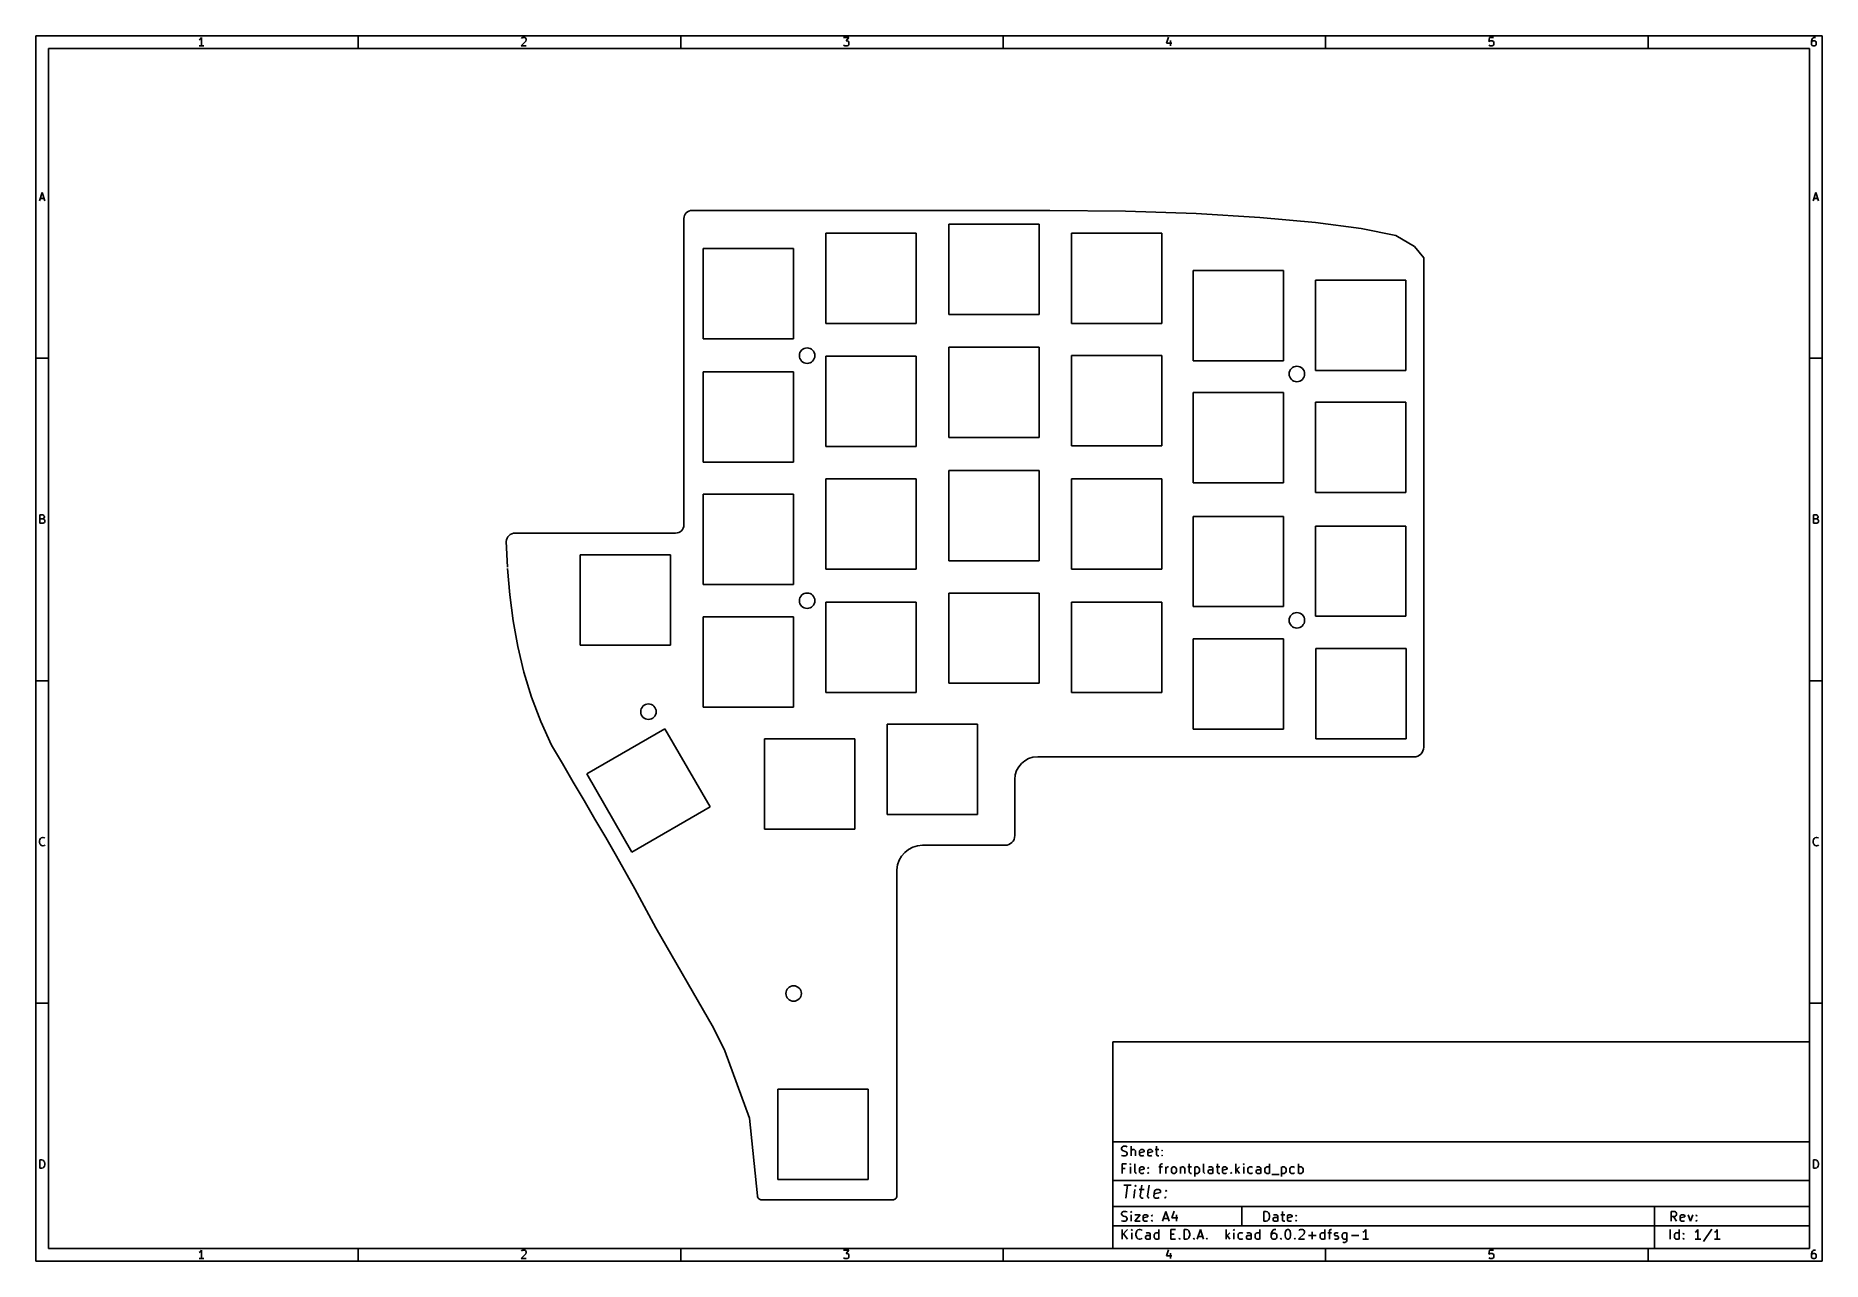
# Model space of a CAD drawing. Extents: x 10 to 287, y -200 to -10.
import ezdxf

# ---------------------------------------------------------------- set-up
doc = ezdxf.new("R2010")
doc.units = 0
doc.layers.add('BLACK', color=7, linetype='CONTINUOUS')

msp = doc.modelspace()

# ---------------------------------------------------------------- linework, layer by layer
at = {"layer": 'BLACK', "linetype": 'CONTINUOUS'}
for p, q in [((10, -10), (10, -200.007)), ((287.002, -10), (10, -10)), ((35.4464, -10.5976), (35.3226, -10.6595)), ((35.5702, -10.4738), (35.4464, -10.5976)), ((35.694, -10.2881), (35.5702, -10.4738)), ((35.694, -11.5881), (35.694, -10.2881)), ((60, -12), (60, -10)), ((86.0036, -10.8452), (85.2607, -11.5881)), ((85.3226, -10.4119), (85.3845, -10.35)), ((85.3845, -10.35), (85.5083, -10.2881)), ((85.5083, -10.2881), (85.8179, -10.2881)), ((85.8179, -10.2881), (85.9417, -10.35)), ((85.9417, -10.35), (86.0036, -10.4119)), ((86.0036, -10.4119), (86.0655, -10.5357)), ((86.0655, -10.6595), (86.0036, -10.8452)), ((86.0655, -10.5357), (86.0655, -10.6595)), ((110, -12), (110, -10)), ((135.261, -10.2881), (136.065, -10.2881)), ((136.065, -10.2881), (135.632, -10.7833)), ((135.632, -10.7833), (135.818, -10.7833)), ((135.818, -10.7833), (135.942, -10.8452)), ((135.942, -10.8452), (136.004, -10.9071)), ((136.004, -10.9071), (136.065, -11.031)), ((136.065, -11.031), (136.065, -11.3405)), ((160, -12), (160, -10)), ((185.632, -10.2262), (185.323, -11.1548)), ((185.942, -10.7214), (185.942, -11.5881)), ((210, -12), (210, -10)), ((235.385, -10.2881), (235.323, -10.9071)), ((235.323, -10.9071), (235.385, -10.8452)), ((236.004, -10.2881), (235.385, -10.2881)), ((235.385, -10.8452), (235.508, -10.7833)), ((235.508, -10.7833), (235.818, -10.7833)), ((235.818, -10.7833), (235.942, -10.8452)), ((235.942, -10.8452), (236.004, -10.9071)), ((236.004, -10.9071), (236.065, -11.031)), ((236.065, -11.031), (236.065, -11.3405)), ((260, -12), (260, -10)), ((285.385, -10.5976), (285.323, -10.8452)), ((285.323, -10.8452), (285.323, -11.3405)), ((285.385, -10.9071), (285.323, -11.031)), ((285.508, -10.4119), (285.385, -10.5976)), ((285.446, -10.8452), (285.385, -10.9071)), ((285.57, -10.7833), (285.446, -10.8452)), ((285.57, -10.35), (285.508, -10.4119)), ((285.694, -10.2881), (285.57, -10.35)), ((285.818, -10.7833), (285.57, -10.7833)), ((285.942, -10.2881), (285.694, -10.2881)), ((285.942, -10.8452), (285.818, -10.7833)), ((286.004, -10.9071), (285.942, -10.8452)), ((286.065, -11.031), (286.004, -10.9071)), ((286.065, -11.3405), (286.065, -11.031)), ((287.002, -200.007), (287.002, -10)), ((12, -12), (12, -198.007)), ((285.002, -12), (12, -12)), ((36.0655, -11.5881), (35.3226, -11.5881)), ((85.2607, -11.5881), (86.0655, -11.5881)), ((135.323, -11.5262), (135.261, -11.4643)), ((135.446, -11.5881), (135.323, -11.5262)), ((135.818, -11.5881), (135.446, -11.5881)), ((135.942, -11.5262), (135.818, -11.5881)), ((136.004, -11.4643), (135.942, -11.5262)), ((136.065, -11.3405), (136.004, -11.4643)), ((185.323, -11.1548), (186.127, -11.1548)), ((235.385, -11.5262), (235.323, -11.4643)), ((235.508, -11.5881), (235.385, -11.5262)), ((235.818, -11.5881), (235.508, -11.5881)), ((235.942, -11.5262), (235.818, -11.5881)), ((236.004, -11.4643), (235.942, -11.5262)), ((236.065, -11.3405), (236.004, -11.4643)), ((285.002, -198.007), (285.002, -12)), ((285.323, -11.3405), (285.385, -11.4643)), ((285.385, -11.4643), (285.446, -11.5262)), ((285.446, -11.5262), (285.57, -11.5881)), ((285.57, -11.5881), (285.818, -11.5881)), ((285.818, -11.5881), (285.942, -11.5262)), ((285.942, -11.5262), (286.004, -11.4643)), ((286.004, -11.4643), (286.065, -11.3405)), ((10.5667, -35.5881), (11, -34.2881)), ((10.6905, -35.2167), (11.3095, -35.2167)), ((11, -34.2881), (11.4333, -35.5881)), ((285.569, -35.5881), (286.002, -34.2881)), ((285.693, -35.2167), (286.312, -35.2167)), ((286.002, -34.2881), (286.436, -35.5881)), ((110.49, -38.354), (110.49, -85.852)), ((115.212, -37.0868), (111.76, -37.0868)), ((125.62, -37.0868), (115.212, -37.0868)), ((136.027, -37.0868), (125.62, -37.0868)), ((146.435, -37.0868), (136.027, -37.0868)), ((156.843, -37.0868), (146.435, -37.0868)), ((167.251, -37.0868), (156.843, -37.0868)), ((178.99, -37.2157), (167.251, -37.0868)), ((189.92, -37.5854), (178.99, -37.2157)), ((199.808, -38.1705), (189.92, -37.5854)), ((208.421, -38.9456), (199.808, -38.1705)), ((132.5, -54.6), (132.5, -40.6)), ((132.5, -40.6), (146.5, -40.6)), ((146.5, -40.6), (146.5, -54.6)), ((151.6, -53.21), (151.6, -39.21)), ((151.6, -39.21), (165.6, -39.21)), ((165.6, -39.21), (165.6, -53.21)), ((170.6, -54.6), (170.6, -40.6)), ((170.6, -40.6), (184.6, -40.6)), ((184.6, -40.6), (184.6, -54.6)), ((215.526, -39.8852), (208.421, -38.9456)), ((220.889, -40.9638), (215.526, -39.8852)), ((223.774, -42.672), (220.889, -40.9638)), ((113.5, -57), (113.5, -43)), ((113.5, -43), (127.5, -43)), ((127.5, -43), (127.5, -57)), ((225.206, -44.4528), (223.774, -42.672)), ((189.446, -60.416), (189.446, -46.416)), ((189.446, -46.416), (203.446, -46.416)), ((203.446, -46.416), (203.446, -60.416)), ((225.206, -44.4528), (225.206, -53.9344)), ((208.446, -61.916), (208.446, -47.916)), ((208.446, -47.916), (222.446, -47.916)), ((222.446, -47.916), (222.446, -61.916)), ((146.5, -54.6), (132.5, -54.6)), ((165.6, -53.21), (151.6, -53.21)), ((184.6, -54.6), (170.6, -54.6)), ((225.206, -53.9344), (225.206, -63.416)), ((127.5, -57), (113.5, -57)), ((10, -60), (12, -60)), ((132.5, -73.7), (132.5, -59.7)), ((132.5, -59.7), (146.5, -59.7)), ((146.5, -59.7), (146.5, -73.7)), ((151.6, -72.3), (151.6, -58.3)), ((151.6, -58.3), (165.6, -58.3)), ((165.6, -58.3), (165.6, -72.3)), ((170.6, -73.6), (170.6, -59.6)), ((170.6, -59.6), (184.6, -59.6)), ((184.6, -59.6), (184.6, -73.6)), ((203.446, -60.416), (189.446, -60.416)), ((287.002, -60), (285.002, -60)), ((113.5, -76.1), (113.5, -62.1)), ((113.5, -62.1), (127.5, -62.1)), ((127.5, -62.1), (127.5, -76.1)), ((222.446, -61.916), (208.446, -61.916)), ((225.206, -63.416), (225.206, -72.8976)), ((189.446, -79.316), (189.446, -65.316)), ((189.446, -65.316), (203.446, -65.316)), ((203.446, -65.316), (203.446, -79.316)), ((208.446, -80.816), (208.446, -66.816)), ((208.446, -66.816), (222.446, -66.816)), ((222.446, -66.816), (222.446, -80.816)), ((146.5, -73.7), (132.5, -73.7)), ((165.6, -72.3), (151.6, -72.3)), ((184.6, -73.6), (170.6, -73.6)), ((225.206, -72.8976), (225.206, -82.3792)), ((127.5, -76.1), (113.5, -76.1)), ((151.6, -91.4), (151.6, -77.4)), ((151.6, -77.4), (165.6, -77.4)), ((165.6, -77.4), (165.6, -91.4)), ((132.5, -92.7), (132.5, -78.7)), ((132.5, -78.7), (146.5, -78.7)), ((146.5, -78.7), (146.5, -92.7)), ((170.6, -92.7), (170.6, -78.7)), ((170.6, -78.7), (184.6, -78.7)), ((184.6, -78.7), (184.6, -92.7)), ((203.446, -79.316), (189.446, -79.316)), ((113.5, -95.1), (113.5, -81.1)), ((113.5, -81.1), (127.5, -81.1)), ((127.5, -81.1), (127.5, -95.1)), ((222.446, -80.816), (208.446, -80.816)), ((225.206, -82.3792), (225.206, -91.8609)), ((10.6595, -85.5881), (10.6595, -84.2881)), ((10.6595, -84.2881), (11.0929, -84.2881)), ((11.0929, -84.9071), (10.6595, -84.9071)), ((11.1548, -85.5881), (10.6595, -85.5881)), ((11.0929, -84.2881), (11.2167, -84.35)), ((11.2167, -84.8452), (11.0929, -84.9071)), ((11.0929, -84.9071), (11.2786, -84.969)), ((11.2786, -85.5262), (11.1548, -85.5881)), ((11.2167, -84.35), (11.2786, -84.4119)), ((11.2786, -84.7833), (11.2167, -84.8452)), ((11.2786, -84.4119), (11.3405, -84.5357)), ((11.3405, -84.6595), (11.2786, -84.7833)), ((11.2786, -84.969), (11.3405, -85.031)), ((11.3405, -85.4643), (11.2786, -85.5262)), ((11.3405, -84.5357), (11.3405, -84.6595)), ((11.3405, -85.031), (11.4024, -85.1548)), ((11.4024, -85.3405), (11.3405, -85.4643)), ((11.4024, -85.1548), (11.4024, -85.3405)), ((189.446, -98.516), (189.446, -84.516)), ((189.446, -84.516), (203.446, -84.516)), ((203.446, -84.516), (203.446, -98.516)), ((285.662, -85.5881), (285.662, -84.2881)), ((285.662, -84.2881), (286.095, -84.2881)), ((286.095, -84.9071), (285.662, -84.9071)), ((286.157, -85.5881), (285.662, -85.5881)), ((286.095, -84.2881), (286.219, -84.35)), ((286.219, -84.8452), (286.095, -84.9071)), ((286.095, -84.9071), (286.281, -84.969)), ((286.281, -85.5262), (286.157, -85.5881)), ((286.219, -84.35), (286.281, -84.4119)), ((286.281, -84.7833), (286.219, -84.8452)), ((286.281, -84.4119), (286.343, -84.5357)), ((286.343, -84.6595), (286.281, -84.7833)), ((286.281, -84.969), (286.343, -85.031)), ((286.343, -85.4643), (286.281, -85.5262)), ((286.343, -84.5357), (286.343, -84.6595)), ((286.343, -85.031), (286.405, -85.1548)), ((286.405, -85.3405), (286.343, -85.4643)), ((286.405, -85.1548), (286.405, -85.3405)), ((82.931, -88.392), (83.1289, -92.4172)), ((97.282, -87.122), (84.328, -87.122)), ((97.282, -87.122), (104.394, -87.122)), ((104.394, -87.122), (109.22, -87.122)), ((208.446, -100.016), (208.446, -86.016)), ((208.446, -86.016), (222.446, -86.016)), ((222.446, -86.016), (222.446, -100.016)), ((94.4, -104.5), (94.4, -90.5)), ((94.4, -90.5), (108.4, -90.5)), ((108.4, -90.5), (108.4, -104.5)), ((165.6, -91.4), (151.6, -91.4)), ((83.1357, -92.6176), (83.4903, -96.6577)), ((146.5, -92.7), (132.5, -92.7)), ((184.6, -92.7), (170.6, -92.7)), ((225.206, -91.8609), (225.206, -101.342)), ((83.4903, -96.6577), (84.021, -100.691)), ((127.5, -95.1), (113.5, -95.1)), ((151.6, -110.4), (151.6, -96.4)), ((151.6, -96.4), (165.6, -96.4)), ((165.6, -96.4), (165.6, -110.4)), ((132.5, -111.8), (132.5, -97.8)), ((132.5, -97.8), (146.5, -97.8)), ((146.5, -97.8), (146.5, -111.8)), ((170.6, -111.8), (170.6, -97.8)), ((170.6, -97.8), (184.6, -97.8)), ((184.6, -97.8), (184.6, -111.8)), ((203.446, -98.516), (189.446, -98.516)), ((84.021, -100.691), (84.7471, -104.695)), ((113.5, -114.1), (113.5, -100.1)), ((113.5, -100.1), (127.5, -100.1)), ((127.5, -100.1), (127.5, -114.1)), ((222.446, -100.016), (208.446, -100.016)), ((225.206, -101.342), (225.206, -110.824)), ((84.7471, -104.695), (85.688, -108.649)), ((108.4, -104.5), (94.4, -104.5)), ((189.446, -117.516), (189.446, -103.516)), ((189.446, -103.516), (203.446, -103.516)), ((203.446, -103.516), (203.446, -117.516)), ((208.496, -119.016), (208.496, -105.016)), ((208.496, -105.016), (222.496, -105.016)), ((222.496, -105.016), (222.496, -119.016)), ((10, -110), (12, -110)), ((85.688, -108.649), (86.8631, -112.531)), ((165.6, -110.4), (151.6, -110.4)), ((287.002, -110), (285.002, -110)), ((86.8631, -112.531), (88.2918, -116.318)), ((146.5, -111.8), (132.5, -111.8)), ((184.6, -111.8), (170.6, -111.8)), ((225.206, -110.824), (225.206, -120.306)), ((88.2918, -116.318), (89.9933, -119.99)), ((127.5, -114.1), (113.5, -114.1)), ((95.4378, -124.438), (107.562, -117.438)), ((107.562, -117.438), (114.562, -129.562)), ((123, -133), (123, -119)), ((123, -119), (137, -119)), ((137, -119), (137, -133)), ((142, -130.75), (142, -116.75)), ((142, -116.75), (156, -116.75)), ((156, -116.75), (156, -130.75)), ((203.446, -117.516), (189.446, -117.516)), ((222.496, -119.016), (208.496, -119.016)), ((89.9929, -119.988), (91.6686, -122.855)), ((163.946, -122.081), (164.604, -121.877)), ((164.604, -121.877), (165.354, -121.806)), ((165.354, -121.806), (170.577, -121.806)), ((170.577, -121.806), (192.101, -121.806)), ((192.101, -121.806), (197.368, -121.806)), ((197.368, -121.806), (202.636, -121.806)), ((202.636, -121.806), (207.903, -121.806)), ((207.903, -121.806), (213.171, -121.806)), ((213.171, -121.806), (218.438, -121.806)), ((218.438, -121.806), (223.706, -121.806)), ((224.008, -121.775), (223.706, -121.806)), ((224.29, -121.688), (224.008, -121.775)), ((224.545, -121.55), (224.29, -121.688)), ((224.767, -121.367), (224.545, -121.55)), ((224.95, -121.145), (224.767, -121.367)), ((225.088, -120.89), (224.95, -121.145)), ((225.176, -120.608), (225.088, -120.89)), ((225.206, -120.306), (225.176, -120.608)), ((91.6686, -122.855), (93.3443, -125.721)), ((102.438, -136.562), (95.4378, -124.438)), ((161.809, -125.306), (161.88, -124.6)), ((161.88, -124.6), (162.084, -123.943)), ((162.084, -123.943), (162.407, -123.348)), ((162.407, -123.348), (162.834, -122.83)), ((162.834, -122.83), (163.352, -122.403)), ((163.352, -122.403), (163.946, -122.081)), ((93.3443, -125.721), (95.02, -128.587)), ((161.809, -125.306), (161.809, -126.726)), ((161.809, -126.726), (161.809, -127.944)), ((95.02, -128.587), (96.6956, -131.454)), ((114.562, -129.562), (102.438, -136.562)), ((161.809, -127.944), (161.809, -129.162)), ((161.809, -129.162), (161.809, -130.38)), ((96.6956, -131.454), (98.3713, -134.32)), ((156, -130.75), (142, -130.75)), ((161.809, -130.38), (161.809, -131.598)), ((161.809, -131.598), (161.809, -132.816)), ((161.809, -132.816), (161.809, -134.012)), ((10.5976, -134.845), (10.6595, -134.598)), ((10.5976, -135.031), (10.5976, -134.845)), ((10.6595, -135.279), (10.5976, -135.031)), ((10.6595, -134.598), (10.7214, -134.474)), ((10.7214, -135.402), (10.6595, -135.279)), ((10.7214, -134.474), (10.8452, -134.35)), ((10.8452, -135.526), (10.7214, -135.402)), ((10.8452, -134.35), (11.031, -134.288)), ((11.031, -135.588), (10.8452, -135.526)), ((11.031, -134.288), (11.1548, -134.288)), ((11.1548, -135.588), (11.031, -135.588)), ((11.1548, -134.288), (11.3405, -134.35)), ((11.3405, -135.526), (11.1548, -135.588)), ((11.3405, -134.35), (11.4024, -134.412)), ((11.4024, -135.464), (11.3405, -135.526)), ((98.3713, -134.32), (100.047, -137.186)), ((137, -133), (123, -133)), ((147.511, -135.509), (154.711, -135.512)), ((154.711, -135.512), (160.309, -135.512)), ((160.612, -135.481), (160.309, -135.512)), ((160.893, -135.394), (160.612, -135.481)), ((161.148, -135.256), (160.893, -135.394)), ((161.37, -135.073), (161.148, -135.256)), ((161.553, -134.851), (161.37, -135.073)), ((161.692, -134.596), (161.553, -134.851)), ((161.779, -134.314), (161.692, -134.596)), ((161.809, -134.012), (161.779, -134.314)), ((285.6, -134.845), (285.662, -134.598)), ((285.6, -135.031), (285.6, -134.845)), ((285.662, -135.279), (285.6, -135.031)), ((285.662, -134.598), (285.724, -134.474)), ((285.724, -135.402), (285.662, -135.279)), ((285.724, -134.474), (285.847, -134.35)), ((285.847, -135.526), (285.724, -135.402)), ((285.847, -134.35), (286.033, -134.288)), ((286.033, -135.588), (285.847, -135.526)), ((286.033, -134.288), (286.157, -134.288)), ((286.157, -135.588), (286.033, -135.588)), ((286.157, -134.288), (286.343, -134.35)), ((286.343, -135.526), (286.157, -135.588)), ((286.343, -134.35), (286.405, -134.412)), ((286.405, -135.464), (286.343, -135.526)), ((100.047, -137.186), (102.87, -142.24)), ((143.51, -189.865), (143.514, -139.32)), ((102.87, -142.24), (106.172, -148.336)), ((115.062, -163.83), (106.172, -148.336)), ((10, -160), (12, -160)), ((287.002, -160), (285.002, -160)), ((115.062, -163.83), (116.84, -167.386)), ((177.002, -166.007), (177.002, -198.007)), ((285.002, -166.007), (177.002, -166.007)), ((285.002, -198.007), (285.002, -166.007)), ((116.84, -167.386), (120.65, -177.8)), ((125.08, -187.34), (125.08, -173.34)), ((125.08, -173.34), (139.08, -173.34)), ((139.08, -173.34), (139.08, -187.34)), ((120.65, -177.8), (121.92, -189.865)), ((177.002, -181.507), (285.002, -181.507)), ((178.363, -182.471), (178.434, -182.329)), ((178.363, -182.614), (178.363, -182.471)), ((178.434, -182.757), (178.363, -182.614)), ((178.434, -182.329), (178.506, -182.257)), ((178.506, -182.829), (178.434, -182.757)), ((178.506, -182.257), (178.649, -182.186)), ((178.649, -182.186), (179.006, -182.186)), ((179.006, -182.186), (179.22, -182.257)), ((179.863, -183.686), (179.863, -182.186)), ((179.934, -182.757), (179.863, -182.829)), ((180.077, -182.686), (179.934, -182.757)), ((180.291, -182.686), (180.077, -182.686)), ((180.434, -182.757), (180.291, -182.686)), ((180.506, -182.9), (180.434, -182.757)), ((181.149, -182.9), (181.22, -182.757)), ((181.22, -182.757), (181.363, -182.686)), ((181.363, -182.686), (181.649, -182.686)), ((181.649, -182.686), (181.791, -182.757)), ((181.791, -182.757), (181.863, -182.9)), ((182.434, -182.9), (182.506, -182.757)), ((182.506, -182.757), (182.649, -182.686)), ((182.649, -182.686), (182.934, -182.686)), ((182.934, -182.686), (183.077, -182.757)), ((183.077, -182.757), (183.149, -182.9)), ((183.577, -182.686), (184.149, -182.686)), ((183.791, -182.186), (183.791, -183.471)), ((184.577, -182.829), (184.649, -182.757)), ((184.649, -182.757), (184.72, -182.829)), ((184.649, -182.757), (184.649, -182.9)), ((10.6595, -185.588), (10.6595, -184.288)), ((10.6595, -184.288), (10.969, -184.288)), ((10.969, -185.588), (10.6595, -185.588)), ((10.969, -184.288), (11.1548, -184.35)), ((11.1548, -185.526), (10.969, -185.588)), ((11.1548, -184.35), (11.2786, -184.474)), ((11.2786, -185.402), (11.1548, -185.526)), ((11.2786, -184.474), (11.3405, -184.598)), ((11.3405, -185.279), (11.2786, -185.402)), ((11.3405, -184.598), (11.4024, -184.845)), ((11.4024, -185.031), (11.3405, -185.279)), ((11.4024, -184.845), (11.4024, -185.031)), ((178.363, -183.614), (178.577, -183.686)), ((178.434, -186.386), (178.434, -184.886)), ((178.434, -184.886), (179.149, -184.886)), ((178.649, -182.9), (178.506, -182.829)), ((178.577, -183.686), (178.934, -183.686)), ((178.934, -182.971), (178.649, -182.9)), ((179.077, -183.043), (178.934, -182.971)), ((178.934, -183.686), (179.077, -183.614)), ((179.149, -183.114), (179.077, -183.043)), ((179.077, -183.614), (179.149, -183.543)), ((179.22, -183.257), (179.149, -183.114)), ((179.149, -183.543), (179.22, -183.4)), ((179.22, -183.4), (179.22, -183.257)), ((179.72, -184.886), (179.649, -184.957)), ((179.649, -184.957), (179.72, -185.029)), ((179.791, -184.957), (179.72, -184.886)), ((179.72, -184.886), (179.72, -185.029)), ((179.72, -185.029), (179.791, -184.957)), ((179.72, -186.386), (179.72, -185.386)), ((180.434, -186.171), (180.434, -184.886)), ((180.506, -183.686), (180.506, -182.9)), ((181.149, -183.471), (181.149, -182.9)), ((181.863, -183.043), (181.149, -183.186)), ((181.22, -183.614), (181.149, -183.471)), ((181.149, -185.6), (181.22, -185.457)), ((181.363, -183.686), (181.22, -183.614)), ((181.22, -185.457), (181.363, -185.386)), ((181.649, -183.686), (181.363, -183.686)), ((181.363, -185.386), (181.649, -185.386)), ((181.791, -183.614), (181.649, -183.686)), ((181.649, -185.386), (181.791, -185.457)), ((181.791, -185.457), (181.863, -185.6)), ((181.863, -182.9), (181.863, -183.043)), ((182.434, -183.471), (182.434, -182.9)), ((183.149, -183.043), (182.434, -183.186)), ((182.506, -183.614), (182.434, -183.471)), ((182.434, -185.529), (182.506, -185.457)), ((182.506, -185.6), (182.434, -185.529)), ((182.649, -183.686), (182.506, -183.614)), ((182.506, -185.457), (182.577, -185.529)), ((182.506, -185.457), (182.506, -185.6)), ((182.577, -185.529), (182.506, -185.6)), ((182.934, -183.686), (182.649, -183.686)), ((183.077, -183.614), (182.934, -183.686)), ((183.149, -182.9), (183.149, -183.043)), ((183.791, -183.471), (183.863, -183.614)), ((183.863, -183.614), (184.006, -183.686)), ((184.006, -183.686), (184.149, -183.686)), ((184.149, -185.386), (184.72, -185.386)), ((184.363, -185.1), (184.434, -184.957)), ((184.363, -186.386), (184.363, -185.1)), ((184.434, -184.957), (184.577, -184.886)), ((184.649, -182.9), (184.577, -182.829)), ((184.577, -183.614), (184.649, -183.543)), ((184.649, -183.686), (184.577, -183.614)), ((184.577, -184.886), (184.72, -184.886)), ((184.72, -182.829), (184.649, -182.9)), ((184.649, -183.543), (184.72, -183.614)), ((184.649, -183.543), (184.649, -183.686)), ((184.72, -183.614), (184.649, -183.686)), ((185.22, -186.386), (185.22, -185.386)), ((185.22, -185.671), (185.291, -185.529)), ((185.291, -185.529), (185.363, -185.457)), ((185.363, -185.457), (185.506, -185.386)), ((185.506, -185.386), (185.649, -185.386)), ((186.077, -185.671), (186.149, -185.529)), ((186.149, -185.529), (186.22, -185.457)), ((186.22, -185.457), (186.363, -185.386)), ((186.363, -185.386), (186.577, -185.386)), ((186.577, -185.386), (186.72, -185.457)), ((186.72, -185.457), (186.791, -185.529)), ((186.791, -185.529), (186.863, -185.671)), ((187.506, -185.386), (187.506, -186.386)), ((187.506, -185.529), (187.577, -185.457)), ((187.577, -185.457), (187.72, -185.386)), ((187.72, -185.386), (187.934, -185.386)), ((187.934, -185.386), (188.077, -185.457)), ((188.077, -185.457), (188.149, -185.6)), ((188.649, -185.386), (189.22, -185.386)), ((188.863, -184.886), (188.863, -186.171)), ((189.72, -185.386), (189.72, -186.886)), ((189.72, -185.457), (189.863, -185.386)), ((189.863, -185.386), (190.149, -185.386)), ((190.149, -185.386), (190.291, -185.457)), ((190.291, -185.457), (190.363, -185.529)), ((190.363, -185.529), (190.434, -185.671)), ((191.077, -186.171), (191.077, -184.886)), ((192.006, -185.386), (191.863, -185.457)), ((192.291, -185.386), (192.006, -185.386)), ((192.434, -185.457), (192.291, -185.386)), ((192.506, -185.6), (192.434, -185.457)), ((193.006, -185.386), (193.577, -185.386)), ((193.22, -184.886), (193.22, -186.171)), ((194.006, -185.6), (194.077, -185.457)), ((194.077, -185.457), (194.22, -185.386)), ((194.22, -185.386), (194.506, -185.386)), ((194.506, -185.386), (194.649, -185.457)), ((194.649, -185.457), (194.72, -185.6)), ((196.077, -186.386), (196.077, -184.886)), ((196.649, -185.386), (196.077, -185.957)), ((197.291, -184.886), (197.22, -184.957)), ((197.22, -184.957), (197.291, -185.029)), ((197.363, -184.957), (197.291, -184.886)), ((197.291, -184.886), (197.291, -185.029)), ((197.291, -185.029), (197.363, -184.957)), ((197.291, -186.386), (197.291, -185.386)), ((197.934, -185.671), (198.006, -185.529)), ((198.006, -185.529), (198.077, -185.457)), ((198.077, -185.457), (198.22, -185.386)), ((198.22, -185.386), (198.506, -185.386)), ((198.506, -185.386), (198.649, -185.457)), ((199.434, -185.386), (199.291, -185.457)), ((199.72, -185.386), (199.434, -185.386)), ((199.863, -185.457), (199.72, -185.386)), ((199.934, -185.6), (199.863, -185.457)), ((200.577, -185.671), (200.649, -185.529)), ((200.649, -185.529), (200.72, -185.457)), ((200.72, -185.457), (200.863, -185.386)), ((200.863, -185.386), (201.149, -185.386)), ((201.149, -185.386), (201.291, -185.457)), ((201.291, -186.386), (201.291, -184.886)), ((203.149, -185.386), (203.149, -186.886)), ((203.149, -185.457), (203.291, -185.386)), ((203.291, -185.386), (203.577, -185.386)), ((203.577, -185.386), (203.72, -185.457)), ((203.72, -185.457), (203.791, -185.529)), ((203.791, -185.529), (203.863, -185.671)), ((204.434, -185.671), (204.506, -185.529)), ((204.506, -185.529), (204.577, -185.457)), ((204.577, -185.457), (204.72, -185.386)), ((204.72, -185.386), (205.006, -185.386)), ((205.006, -185.386), (205.149, -185.457)), ((205.791, -186.386), (205.791, -184.886)), ((205.791, -185.457), (205.934, -185.386)), ((205.934, -185.386), (206.22, -185.386)), ((206.22, -185.386), (206.363, -185.457)), ((206.363, -185.457), (206.434, -185.529)), ((206.434, -185.529), (206.506, -185.671)), ((285.662, -185.588), (285.662, -184.288)), ((285.662, -184.288), (285.971, -184.288)), ((285.971, -185.588), (285.662, -185.588)), ((285.971, -184.288), (286.157, -184.35)), ((286.157, -185.526), (285.971, -185.588)), ((286.157, -184.35), (286.281, -184.474)), ((286.281, -185.402), (286.157, -185.526)), ((286.281, -184.474), (286.343, -184.598)), ((286.343, -185.279), (286.281, -185.402)), ((286.343, -184.598), (286.405, -184.845)), ((286.405, -185.031), (286.343, -185.279)), ((286.405, -184.845), (286.405, -185.031)), ((139.08, -187.34), (125.08, -187.34)), ((177.002, -187.507), (285.002, -187.507)), ((178.934, -185.6), (178.434, -185.6)), ((178.715, -188.212), (179.857, -188.212)), ((179.036, -190.212), (179.286, -188.212)), ((180.524, -188.212), (180.417, -188.307)), ((180.417, -188.307), (180.5, -188.402)), ((180.506, -186.314), (180.434, -186.171)), ((180.524, -188.212), (180.5, -188.402)), ((180.5, -188.402), (180.607, -188.307)), ((180.649, -186.386), (180.506, -186.314)), ((180.607, -188.307), (180.524, -188.212)), ((181.149, -186.171), (181.149, -185.6)), ((181.863, -185.743), (181.149, -185.886)), ((181.22, -186.314), (181.149, -186.171)), ((181.363, -186.386), (181.22, -186.314)), ((181.476, -188.212), (181.262, -189.926)), ((181.649, -186.386), (181.363, -186.386)), ((181.791, -186.314), (181.649, -186.386)), ((181.863, -185.6), (181.863, -185.743)), ((182.405, -189.926), (182.619, -188.212)), ((182.434, -186.314), (182.506, -186.243)), ((182.506, -186.386), (182.434, -186.314)), ((182.506, -186.243), (182.577, -186.314)), ((182.506, -186.243), (182.506, -186.386)), ((182.577, -186.314), (182.506, -186.386)), ((186.077, -186.1), (186.077, -185.671)), ((186.149, -186.243), (186.077, -186.1)), ((186.22, -186.314), (186.149, -186.243)), ((186.363, -186.386), (186.22, -186.314)), ((186.577, -186.386), (186.363, -186.386)), ((186.72, -186.314), (186.577, -186.386)), ((186.791, -186.243), (186.72, -186.314)), ((186.863, -186.1), (186.791, -186.243)), ((186.863, -185.671), (186.863, -186.1)), ((188.149, -185.6), (188.149, -186.386)), ((188.863, -186.171), (188.934, -186.314)), ((188.934, -186.314), (189.077, -186.386)), ((189.077, -186.386), (189.22, -186.386)), ((189.863, -186.386), (189.72, -186.314)), ((190.149, -186.386), (189.863, -186.386)), ((190.291, -186.314), (190.149, -186.386)), ((190.363, -186.243), (190.291, -186.314)), ((190.434, -186.1), (190.363, -186.243)), ((190.434, -185.671), (190.434, -186.1)), ((191.149, -186.314), (191.077, -186.171)), ((191.291, -186.386), (191.149, -186.314)), ((191.791, -186.029), (191.863, -185.886)), ((191.791, -186.171), (191.791, -186.029)), ((191.863, -186.314), (191.791, -186.171)), ((191.863, -185.886), (192.006, -185.814)), ((192.006, -186.386), (191.863, -186.314)), ((192.006, -185.814), (192.363, -185.814)), ((192.363, -186.386), (192.006, -186.386)), ((192.363, -185.814), (192.506, -185.743)), ((192.506, -186.314), (192.363, -186.386)), ((192.506, -186.386), (192.506, -185.6)), ((193.22, -186.171), (193.291, -186.314)), ((193.291, -186.314), (193.434, -186.386)), ((193.434, -186.386), (193.577, -186.386)), ((194.006, -186.171), (194.006, -185.6)), ((194.72, -185.743), (194.006, -185.886)), ((194.077, -186.314), (194.006, -186.171)), ((194.22, -186.386), (194.077, -186.314)), ((194.506, -186.386), (194.22, -186.386)), ((194.649, -186.314), (194.506, -186.386)), ((194.72, -185.6), (194.72, -185.743)), ((195.291, -186.314), (195.363, -186.243)), ((195.363, -186.386), (195.291, -186.314)), ((195.363, -186.243), (195.434, -186.314)), ((195.363, -186.243), (195.363, -186.386)), ((195.434, -186.314), (195.363, -186.386)), ((196.22, -185.814), (196.649, -186.386)), ((197.934, -186.1), (197.934, -185.671)), ((198.006, -186.243), (197.934, -186.1)), ((198.077, -186.314), (198.006, -186.243)), ((198.22, -186.386), (198.077, -186.314)), ((198.506, -186.386), (198.22, -186.386)), ((198.649, -186.314), (198.506, -186.386)), ((199.22, -186.029), (199.291, -185.886)), ((199.22, -186.171), (199.22, -186.029)), ((199.291, -186.314), (199.22, -186.171)), ((199.291, -185.886), (199.434, -185.814)), ((199.434, -186.386), (199.291, -186.314)), ((199.434, -185.814), (199.791, -185.814)), ((199.791, -186.386), (199.434, -186.386)), ((199.791, -185.814), (199.934, -185.743)), ((199.934, -186.314), (199.791, -186.386)), ((199.934, -186.386), (199.934, -185.6)), ((200.577, -186.1), (200.577, -185.671)), ((200.649, -186.243), (200.577, -186.1)), ((200.72, -186.314), (200.649, -186.243)), ((200.863, -186.386), (200.72, -186.314)), ((201.149, -186.386), (200.863, -186.386)), ((201.291, -186.314), (201.149, -186.386)), ((201.649, -186.529), (202.791, -186.529)), ((203.291, -186.386), (203.149, -186.314)), ((203.577, -186.386), (203.291, -186.386)), ((203.72, -186.314), (203.577, -186.386)), ((203.791, -186.243), (203.72, -186.314)), ((203.863, -186.1), (203.791, -186.243)), ((203.863, -185.671), (203.863, -186.1)), ((204.434, -186.1), (204.434, -185.671)), ((204.506, -186.243), (204.434, -186.1)), ((204.577, -186.314), (204.506, -186.243)), ((204.72, -186.386), (204.577, -186.314)), ((205.006, -186.386), (204.72, -186.386)), ((205.149, -186.314), (205.006, -186.386)), ((205.934, -186.386), (205.791, -186.314)), ((206.22, -186.386), (205.934, -186.386)), ((206.363, -186.314), (206.22, -186.386)), ((206.434, -186.243), (206.363, -186.314)), ((206.506, -186.1), (206.434, -186.243)), ((206.506, -185.671), (206.506, -186.1)), ((122.555, -190.5), (142.875, -190.5)), ((180.274, -190.212), (180.441, -188.879)), ((181.107, -188.879), (181.869, -188.879)), ((181.262, -189.926), (181.334, -190.117)), ((181.334, -190.117), (181.512, -190.212)), ((181.512, -190.212), (181.703, -190.212)), ((182.476, -190.117), (182.405, -189.926)), ((182.655, -190.212), (182.476, -190.117)), ((183.357, -189.926), (183.453, -189.164)), ((183.429, -190.117), (183.357, -189.926)), ((184.381, -189.355), (183.405, -189.545)), ((183.607, -190.212), (183.429, -190.117)), ((183.453, -189.164), (183.572, -188.974)), ((183.572, -188.974), (183.774, -188.879)), ((183.988, -190.212), (183.607, -190.212)), ((183.774, -188.879), (184.155, -188.879)), ((184.191, -190.117), (183.988, -190.212)), ((184.155, -188.879), (184.334, -188.974)), ((184.334, -188.974), (184.405, -189.164)), ((184.405, -189.164), (184.381, -189.355)), ((185.048, -190.117), (185.155, -190.021)), ((185.131, -190.212), (185.048, -190.117)), ((185.155, -190.021), (185.131, -190.212)), ((185.238, -190.117), (185.131, -190.212)), ((185.155, -190.021), (185.238, -190.117)), ((185.179, -189.069), (185.286, -188.974)), ((185.262, -189.164), (185.179, -189.069)), ((185.286, -188.974), (185.262, -189.164)), ((185.369, -189.069), (185.262, -189.164)), ((185.286, -188.974), (185.369, -189.069)), ((177.002, -191.507), (285.002, -191.507)), ((178.363, -192.571), (178.434, -192.429)), ((178.363, -192.714), (178.363, -192.571)), ((178.434, -192.857), (178.363, -192.714)), ((178.363, -193.714), (178.577, -193.786)), ((178.434, -192.429), (178.506, -192.357)), ((178.506, -192.929), (178.434, -192.857)), ((178.506, -192.357), (178.649, -192.286)), ((178.649, -193), (178.506, -192.929)), ((178.577, -193.786), (178.934, -193.786)), ((178.649, -192.286), (179.006, -192.286)), ((178.934, -193.071), (178.649, -193)), ((179.077, -193.143), (178.934, -193.071)), ((178.934, -193.786), (179.077, -193.714)), ((179.006, -192.286), (179.22, -192.357)), ((179.149, -193.214), (179.077, -193.143)), ((179.077, -193.714), (179.149, -193.643)), ((179.22, -193.357), (179.149, -193.214)), ((179.149, -193.643), (179.22, -193.5)), ((179.22, -193.5), (179.22, -193.357)), ((179.863, -192.286), (179.791, -192.357)), ((179.791, -192.357), (179.863, -192.429)), ((179.934, -192.357), (179.863, -192.286)), ((179.863, -192.286), (179.863, -192.429)), ((179.863, -192.429), (179.934, -192.357)), ((179.863, -193.786), (179.863, -192.786)), ((180.434, -192.786), (181.22, -192.786)), ((181.22, -192.786), (180.434, -193.786)), ((180.434, -193.786), (181.22, -193.786)), ((181.72, -193), (181.791, -192.857)), ((181.72, -193.571), (181.72, -193)), ((182.434, -193.143), (181.72, -193.286)), ((181.791, -193.714), (181.72, -193.571)), ((181.791, -192.857), (181.934, -192.786)), ((181.934, -193.786), (181.791, -193.714)), ((181.934, -192.786), (182.22, -192.786)), ((182.22, -193.786), (181.934, -193.786)), ((182.22, -192.786), (182.363, -192.857)), ((182.363, -193.714), (182.22, -193.786)), ((182.363, -192.857), (182.434, -193)), ((182.434, -193), (182.434, -193.143)), ((183.006, -192.929), (183.077, -192.857)), ((183.077, -193), (183.006, -192.929)), ((183.006, -193.714), (183.077, -193.643)), ((183.077, -193.786), (183.006, -193.714)), ((183.077, -192.857), (183.149, -192.929)), ((183.077, -192.857), (183.077, -193)), ((183.149, -192.929), (183.077, -193)), ((183.077, -193.643), (183.149, -193.714)), ((183.077, -193.643), (183.077, -193.786)), ((183.149, -193.714), (183.077, -193.786)), ((184.72, -193.786), (185.22, -192.286)), ((184.863, -193.357), (185.577, -193.357)), ((185.22, -192.286), (185.72, -193.786)), ((186.506, -192.214), (186.149, -193.286)), ((186.149, -193.286), (187.077, -193.286)), ((186.863, -192.786), (186.863, -193.786)), ((197.002, -191.507), (197.002, -194.507)), ((200.434, -193.786), (200.434, -192.286)), ((200.434, -192.286), (200.791, -192.286)), ((200.791, -193.786), (200.434, -193.786)), ((200.791, -192.286), (201.006, -192.357)), ((201.006, -193.714), (200.791, -193.786)), ((201.006, -192.357), (201.149, -192.5)), ((201.149, -193.571), (201.006, -193.714)), ((201.149, -192.5), (201.22, -192.643)), ((201.22, -193.429), (201.149, -193.571)), ((201.22, -192.643), (201.291, -192.929)), ((201.291, -193.143), (201.22, -193.429)), ((201.291, -192.929), (201.291, -193.143)), ((201.863, -193.429), (201.934, -193.286)), ((201.863, -193.571), (201.863, -193.429)), ((201.934, -193.714), (201.863, -193.571)), ((202.077, -192.786), (201.934, -192.857)), ((201.934, -193.286), (202.077, -193.214)), ((202.077, -193.786), (201.934, -193.714)), ((202.363, -192.786), (202.077, -192.786)), ((202.077, -193.214), (202.434, -193.214)), ((202.434, -193.786), (202.077, -193.786)), ((202.506, -192.857), (202.363, -192.786)), ((202.434, -193.214), (202.577, -193.143)), ((202.577, -193.714), (202.434, -193.786)), ((202.577, -193), (202.506, -192.857)), ((202.577, -193.786), (202.577, -193)), ((203.077, -192.786), (203.649, -192.786)), ((203.291, -192.286), (203.291, -193.571)), ((203.291, -193.571), (203.363, -193.714)), ((203.363, -193.714), (203.506, -193.786)), ((203.506, -193.786), (203.649, -193.786)), ((204.077, -193), (204.149, -192.857)), ((204.077, -193.571), (204.077, -193)), ((204.791, -193.143), (204.077, -193.286)), ((204.149, -193.714), (204.077, -193.571)), ((204.149, -192.857), (204.291, -192.786)), ((204.291, -193.786), (204.149, -193.714)), ((204.291, -192.786), (204.577, -192.786)), ((204.577, -193.786), (204.291, -193.786)), ((204.577, -192.786), (204.72, -192.857)), ((204.72, -193.714), (204.577, -193.786)), ((204.72, -192.857), (204.791, -193)), ((204.791, -193), (204.791, -193.143)), ((205.363, -192.929), (205.434, -192.857)), ((205.434, -193), (205.363, -192.929)), ((205.363, -193.714), (205.434, -193.643)), ((205.434, -193.786), (205.363, -193.714)), ((205.434, -192.857), (205.506, -192.929)), ((205.434, -192.857), (205.434, -193)), ((205.506, -192.929), (205.434, -193)), ((205.434, -193.643), (205.506, -193.714)), ((205.434, -193.643), (205.434, -193.786)), ((205.506, -193.714), (205.434, -193.786)), ((261.002, -191.507), (261.002, -198.007)), ((263.554, -193.786), (263.554, -192.286)), ((263.554, -192.286), (264.126, -192.286)), ((264.126, -193.071), (263.554, -193.071)), ((264.411, -193.786), (263.911, -193.071)), ((264.126, -192.286), (264.269, -192.357)), ((264.269, -193), (264.126, -193.071)), ((264.269, -192.357), (264.34, -192.429)), ((264.34, -192.929), (264.269, -193)), ((264.34, -192.429), (264.411, -192.571)), ((264.411, -192.786), (264.34, -192.929)), ((264.411, -192.571), (264.411, -192.786)), ((264.983, -193), (265.054, -192.857)), ((264.983, -193.571), (264.983, -193)), ((265.697, -193.143), (264.983, -193.286)), ((265.054, -193.714), (264.983, -193.571)), ((265.054, -192.857), (265.197, -192.786)), ((265.197, -193.786), (265.054, -193.714)), ((265.197, -192.786), (265.483, -192.786)), ((265.483, -193.786), (265.197, -193.786)), ((265.483, -192.786), (265.626, -192.857)), ((265.626, -193.714), (265.483, -193.786)), ((265.626, -192.857), (265.697, -193)), ((265.697, -193), (265.697, -193.143)), ((266.197, -192.786), (266.554, -193.786)), ((266.554, -193.786), (266.911, -192.786)), ((267.411, -192.929), (267.483, -192.857)), ((267.483, -193), (267.411, -192.929)), ((267.411, -193.714), (267.483, -193.643)), ((267.483, -193.786), (267.411, -193.714)), ((267.483, -192.857), (267.554, -192.929)), ((267.483, -192.857), (267.483, -193)), ((267.554, -192.929), (267.483, -193)), ((267.483, -193.643), (267.554, -193.714)), ((267.483, -193.643), (267.483, -193.786)), ((267.554, -193.714), (267.483, -193.786)), ((177.002, -194.507), (285.002, -194.507)), ((178.434, -196.586), (178.434, -195.086)), ((179.291, -195.086), (178.434, -195.943)), ((179.291, -196.586), (178.649, -195.729)), ((179.934, -195.086), (179.863, -195.157)), ((179.863, -195.157), (179.934, -195.229)), ((180.006, -195.157), (179.934, -195.086)), ((179.934, -195.086), (179.934, -195.229)), ((179.934, -195.229), (180.006, -195.157)), ((179.934, -196.586), (179.934, -195.586)), ((180.577, -195.729), (180.649, -195.443)), ((180.577, -195.943), (180.577, -195.729)), ((180.649, -196.229), (180.577, -195.943)), ((180.649, -195.443), (180.72, -195.3)), ((180.72, -196.371), (180.649, -196.229)), ((180.72, -195.3), (180.863, -195.157)), ((180.863, -196.514), (180.72, -196.371)), ((180.863, -195.157), (181.077, -195.086)), ((181.077, -196.586), (180.863, -196.514)), ((181.077, -195.086), (181.22, -195.086)), ((181.22, -196.586), (181.077, -196.586)), ((181.22, -195.086), (181.434, -195.157)), ((181.434, -196.514), (181.22, -196.586)), ((181.434, -195.157), (181.506, -195.229)), ((181.506, -196.443), (181.434, -196.514)), ((182.077, -196.229), (182.149, -196.086)), ((182.077, -196.371), (182.077, -196.229)), ((182.149, -196.514), (182.077, -196.371)), ((182.291, -195.586), (182.149, -195.657)), ((182.149, -196.086), (182.291, -196.014)), ((182.291, -196.586), (182.149, -196.514)), ((182.577, -195.586), (182.291, -195.586)), ((182.291, -196.014), (182.649, -196.014)), ((182.649, -196.586), (182.291, -196.586)), ((182.72, -195.657), (182.577, -195.586)), ((182.649, -196.014), (182.791, -195.943)), ((182.791, -196.514), (182.649, -196.586)), ((182.791, -195.8), (182.72, -195.657)), ((182.791, -196.586), (182.791, -195.8)), ((183.434, -195.871), (183.506, -195.729)), ((183.434, -196.3), (183.434, -195.871)), ((183.506, -196.443), (183.434, -196.3)), ((183.506, -195.729), (183.577, -195.657)), ((183.577, -196.514), (183.506, -196.443)), ((183.577, -195.657), (183.72, -195.586)), ((183.72, -196.586), (183.577, -196.514)), ((183.72, -195.586), (184.006, -195.586)), ((184.006, -196.586), (183.72, -196.586)), ((184.006, -195.586), (184.149, -195.657)), ((184.149, -196.514), (184.006, -196.586)), ((184.149, -196.586), (184.149, -195.086)), ((186.006, -196.586), (186.006, -195.086)), ((186.006, -195.086), (186.72, -195.086)), ((186.006, -195.8), (186.506, -195.8)), ((186.72, -196.586), (186.006, -196.586)), ((187.291, -196.514), (187.363, -196.443)), ((187.363, -196.586), (187.291, -196.514)), ((187.363, -196.443), (187.434, -196.514)), ((187.363, -196.443), (187.363, -196.586)), ((187.434, -196.514), (187.363, -196.586)), ((188.077, -196.586), (188.077, -195.086)), ((188.077, -195.086), (188.434, -195.086)), ((188.434, -196.586), (188.077, -196.586)), ((188.434, -195.086), (188.649, -195.157)), ((188.649, -196.514), (188.434, -196.586)), ((188.649, -195.157), (188.791, -195.3)), ((188.791, -196.371), (188.649, -196.514)), ((188.791, -195.3), (188.863, -195.443)), ((188.863, -196.229), (188.791, -196.371)), ((188.863, -195.443), (188.934, -195.729)), ((188.934, -195.943), (188.863, -196.229)), ((188.934, -195.729), (188.934, -195.943)), ((189.506, -196.514), (189.577, -196.443)), ((189.577, -196.586), (189.506, -196.514)), ((189.577, -196.443), (189.649, -196.514)), ((189.577, -196.443), (189.577, -196.586)), ((189.649, -196.514), (189.577, -196.586)), ((190.077, -196.586), (190.577, -195.086)), ((190.22, -196.157), (190.934, -196.157)), ((190.577, -195.086), (191.077, -196.586)), ((191.506, -196.514), (191.577, -196.443)), ((191.577, -196.586), (191.506, -196.514)), ((191.577, -196.443), (191.649, -196.514)), ((191.577, -196.443), (191.577, -196.586)), ((191.649, -196.514), (191.577, -196.586)), ((194.577, -196.586), (194.577, -195.086)), ((195.149, -195.586), (194.577, -196.157)), ((194.72, -196.014), (195.149, -196.586)), ((195.791, -195.086), (195.72, -195.157)), ((195.72, -195.157), (195.791, -195.229)), ((195.863, -195.157), (195.791, -195.086)), ((195.791, -195.086), (195.791, -195.229)), ((195.791, -195.229), (195.863, -195.157)), ((195.791, -196.586), (195.791, -195.586)), ((196.434, -195.871), (196.506, -195.729)), ((196.434, -196.3), (196.434, -195.871)), ((196.506, -196.443), (196.434, -196.3)), ((196.506, -195.729), (196.577, -195.657)), ((196.577, -196.514), (196.506, -196.443)), ((196.577, -195.657), (196.72, -195.586)), ((196.72, -196.586), (196.577, -196.514)), ((196.72, -195.586), (197.006, -195.586)), ((197.006, -196.586), (196.72, -196.586)), ((197.006, -195.586), (197.149, -195.657)), ((197.149, -196.514), (197.006, -196.586)), ((197.72, -196.229), (197.791, -196.086)), ((197.72, -196.371), (197.72, -196.229)), ((197.791, -196.514), (197.72, -196.371)), ((197.934, -195.586), (197.791, -195.657)), ((197.791, -196.086), (197.934, -196.014)), ((197.934, -196.586), (197.791, -196.514)), ((198.22, -195.586), (197.934, -195.586)), ((197.934, -196.014), (198.291, -196.014)), ((198.291, -196.586), (197.934, -196.586)), ((198.363, -195.657), (198.22, -195.586)), ((198.291, -196.014), (198.434, -195.943)), ((198.434, -196.514), (198.291, -196.586)), ((198.434, -195.8), (198.363, -195.657)), ((198.434, -196.586), (198.434, -195.8)), ((199.077, -195.871), (199.149, -195.729)), ((199.077, -196.3), (199.077, -195.871)), ((199.149, -196.443), (199.077, -196.3)), ((199.149, -195.729), (199.22, -195.657)), ((199.22, -196.514), (199.149, -196.443)), ((199.22, -195.657), (199.363, -195.586)), ((199.363, -196.586), (199.22, -196.514)), ((199.363, -195.586), (199.649, -195.586)), ((199.649, -196.586), (199.363, -196.586)), ((199.649, -195.586), (199.791, -195.657)), ((199.791, -196.514), (199.649, -196.586)), ((199.791, -196.586), (199.791, -195.086)), ((201.649, -195.443), (201.577, -195.729)), ((201.577, -195.729), (201.577, -196.3)), ((201.649, -195.8), (201.577, -195.943)), ((201.577, -196.3), (201.649, -196.443)), ((201.791, -195.229), (201.649, -195.443)), ((201.72, -195.729), (201.649, -195.8)), ((201.649, -196.443), (201.72, -196.514)), ((201.863, -195.657), (201.72, -195.729)), ((201.72, -196.514), (201.863, -196.586)), ((201.863, -195.157), (201.791, -195.229)), ((202.006, -195.086), (201.863, -195.157)), ((202.149, -195.657), (201.863, -195.657)), ((201.863, -196.586), (202.149, -196.586)), ((202.291, -195.086), (202.006, -195.086)), ((202.291, -195.729), (202.149, -195.657)), ((202.149, -196.586), (202.291, -196.514)), ((202.363, -195.8), (202.291, -195.729)), ((202.291, -196.514), (202.363, -196.443)), ((202.434, -195.943), (202.363, -195.8)), ((202.363, -196.443), (202.434, -196.3)), ((202.434, -196.3), (202.434, -195.943)), ((203.006, -196.514), (203.077, -196.443)), ((203.077, -196.586), (203.006, -196.514)), ((203.077, -196.443), (203.149, -196.514)), ((203.077, -196.443), (203.077, -196.586)), ((203.149, -196.514), (203.077, -196.586)), ((203.72, -195.657), (203.791, -195.371)), ((203.72, -196.014), (203.72, -195.657)), ((203.791, -196.3), (203.72, -196.014)), ((203.791, -195.371), (203.863, -195.229)), ((203.863, -196.443), (203.791, -196.3)), ((203.863, -195.229), (203.934, -195.157)), ((203.934, -196.514), (203.863, -196.443)), ((203.934, -195.157), (204.077, -195.086)), ((204.077, -196.586), (203.934, -196.514)), ((204.077, -195.086), (204.22, -195.086)), ((204.22, -196.586), (204.077, -196.586)), ((204.22, -195.086), (204.363, -195.157)), ((204.363, -196.514), (204.22, -196.586)), ((204.363, -195.157), (204.434, -195.229)), ((204.434, -196.443), (204.363, -196.514)), ((204.434, -195.229), (204.506, -195.371)), ((204.506, -196.3), (204.434, -196.443)), ((204.506, -195.371), (204.577, -195.657)), ((204.577, -196.014), (204.506, -196.3)), ((204.577, -195.657), (204.577, -196.014)), ((205.149, -196.514), (205.22, -196.443)), ((205.22, -196.586), (205.149, -196.514)), ((205.22, -196.443), (205.291, -196.514)), ((205.22, -196.443), (205.22, -196.586)), ((205.291, -196.514), (205.22, -196.586)), ((206.649, -195.729), (205.791, -196.586)), ((205.791, -196.586), (206.72, -196.586)), ((205.863, -195.229), (205.934, -195.157)), ((205.934, -195.157), (206.077, -195.086)), ((206.077, -195.086), (206.434, -195.086)), ((206.434, -195.086), (206.577, -195.157)), ((206.577, -195.157), (206.649, -195.229)), ((206.649, -195.229), (206.72, -195.371)), ((206.72, -195.514), (206.649, -195.729)), ((206.72, -195.371), (206.72, -195.514)), ((207.363, -196.014), (208.506, -196.014)), ((207.934, -196.586), (207.934, -195.443)), ((209.149, -195.871), (209.22, -195.729)), ((209.149, -196.3), (209.149, -195.871)), ((209.22, -196.443), (209.149, -196.3)), ((209.22, -195.729), (209.291, -195.657)), ((209.291, -196.514), (209.22, -196.443)), ((209.291, -195.657), (209.434, -195.586)), ((209.434, -196.586), (209.291, -196.514)), ((209.434, -195.586), (209.72, -195.586)), ((209.72, -196.586), (209.434, -196.586)), ((209.72, -195.586), (209.863, -195.657)), ((209.863, -196.514), (209.72, -196.586)), ((209.863, -196.586), (209.863, -195.086)), ((210.363, -195.586), (210.934, -195.586)), ((210.577, -195.3), (210.649, -195.157)), ((210.577, -196.586), (210.577, -195.3)), ((210.649, -195.157), (210.791, -195.086)), ((210.791, -195.086), (210.934, -195.086)), ((211.363, -195.8), (211.434, -195.657)), ((211.363, -195.871), (211.363, -195.8)), ((211.434, -196.014), (211.363, -195.871)), ((211.363, -196.514), (211.506, -196.586)), ((211.434, -195.657), (211.577, -195.586)), ((211.577, -196.086), (211.434, -196.014)), ((211.506, -196.586), (211.791, -196.586)), ((211.577, -195.586), (211.791, -195.586)), ((211.791, -196.086), (211.577, -196.086)), ((211.791, -195.586), (211.934, -195.657)), ((211.934, -196.157), (211.791, -196.086)), ((211.791, -196.586), (211.934, -196.514)), ((212.006, -196.3), (211.934, -196.157)), ((211.934, -196.514), (212.006, -196.371)), ((212.006, -196.371), (212.006, -196.3)), ((212.577, -195.871), (212.649, -195.729)), ((212.577, -196.3), (212.577, -195.871)), ((212.649, -196.443), (212.577, -196.3)), ((212.649, -195.729), (212.72, -195.657)), ((212.72, -196.514), (212.649, -196.443)), ((212.72, -195.657), (212.863, -195.586)), ((212.863, -196.586), (212.72, -196.514)), ((212.863, -195.586), (213.149, -195.586)), ((213.149, -196.586), (212.863, -196.586)), ((213.149, -195.586), (213.291, -195.657)), ((213.291, -196.514), (213.149, -196.586)), ((213.291, -195.586), (213.291, -196.8)), ((214.006, -196.014), (215.149, -196.014)), ((215.934, -195.443), (215.791, -195.514)), ((216.649, -196.586), (215.791, -196.586)), ((216.077, -195.3), (215.934, -195.443)), ((216.22, -195.086), (216.077, -195.3)), ((216.22, -196.586), (216.22, -195.086)), ((263.434, -196.586), (263.434, -195.086)), ((264.077, -195.871), (264.149, -195.729)), ((264.077, -196.3), (264.077, -195.871)), ((264.149, -196.443), (264.077, -196.3)), ((264.149, -195.729), (264.22, -195.657)), ((264.22, -196.514), (264.149, -196.443)), ((264.22, -195.657), (264.363, -195.586)), ((264.363, -196.586), (264.22, -196.514)), ((264.363, -195.586), (264.649, -195.586)), ((264.649, -196.586), (264.363, -196.586)), ((264.649, -195.586), (264.791, -195.657)), ((264.791, -196.514), (264.649, -196.586)), ((264.791, -196.586), (264.791, -195.086)), ((265.434, -195.729), (265.506, -195.657)), ((265.506, -195.8), (265.434, -195.729)), ((265.434, -196.514), (265.506, -196.443)), ((265.506, -196.586), (265.434, -196.514)), ((265.506, -195.657), (265.577, -195.729)), ((265.506, -195.657), (265.506, -195.8)), ((265.577, -195.729), (265.506, -195.8)), ((265.506, -196.443), (265.577, -196.514)), ((265.506, -196.443), (265.506, -196.586)), ((265.577, -196.514), (265.506, -196.586)), ((267.434, -195.443), (267.291, -195.514)), ((268.149, -196.586), (267.291, -196.586)), ((267.577, -195.3), (267.434, -195.443)), ((267.72, -195.086), (267.577, -195.3)), ((267.72, -196.586), (267.72, -195.086)), ((269.863, -195.014), (268.577, -196.943)), ((270.434, -195.443), (270.291, -195.514)), ((271.149, -196.586), (270.291, -196.586)), ((270.577, -195.3), (270.434, -195.443)), ((270.72, -195.086), (270.577, -195.3)), ((270.72, -196.586), (270.72, -195.086)), ((12, -198.007), (285.002, -198.007)), ((35.4464, -198.605), (35.3226, -198.667)), ((35.5702, -198.481), (35.4464, -198.605)), ((35.694, -198.295), (35.5702, -198.481)), ((35.694, -199.595), (35.694, -198.295)), ((60, -198.007), (60, -200.007)), ((86.0036, -198.852), (85.2607, -199.595)), ((85.3226, -198.419), (85.3845, -198.357)), ((85.3845, -198.357), (85.5083, -198.295)), ((85.5083, -198.295), (85.8179, -198.295)), ((85.8179, -198.295), (85.9417, -198.357)), ((85.9417, -198.357), (86.0036, -198.419)), ((86.0036, -198.419), (86.0655, -198.543)), ((86.0655, -198.667), (86.0036, -198.852)), ((86.0655, -198.543), (86.0655, -198.667)), ((110, -198.007), (110, -200.007)), ((135.261, -198.295), (136.065, -198.295)), ((136.065, -198.295), (135.632, -198.791)), ((135.632, -198.791), (135.818, -198.791)), ((135.818, -198.791), (135.942, -198.852)), ((135.942, -198.852), (136.004, -198.914)), ((136.004, -198.914), (136.065, -199.038)), ((136.065, -199.348), (136.004, -199.471)), ((136.065, -199.038), (136.065, -199.348)), ((160, -198.007), (160, -200.007)), ((177.002, -198.007), (285.002, -198.007)), ((185.632, -198.233), (185.323, -199.162)), ((185.323, -199.162), (186.127, -199.162)), ((185.942, -198.729), (185.942, -199.595)), ((210, -198.007), (210, -200.007)), ((212.791, -197.086), (212.649, -197.014)), ((213.006, -197.086), (212.791, -197.086)), ((213.149, -197.014), (213.006, -197.086)), ((213.22, -196.943), (213.149, -197.014)), ((213.291, -196.8), (213.22, -196.943)), ((235.385, -198.295), (235.323, -198.914)), ((235.323, -198.914), (235.385, -198.852)), ((236.004, -198.295), (235.385, -198.295)), ((235.385, -198.852), (235.508, -198.791)), ((235.508, -198.791), (235.818, -198.791)), ((235.818, -198.791), (235.942, -198.852)), ((235.942, -198.852), (236.004, -198.914)), ((236.004, -198.914), (236.065, -199.038)), ((236.065, -199.348), (236.004, -199.471)), ((236.065, -199.038), (236.065, -199.348)), ((260, -198.007), (260, -200.007)), ((285.385, -198.605), (285.323, -198.852)), ((285.323, -198.852), (285.323, -199.348)), ((285.385, -198.914), (285.323, -199.038)), ((285.323, -199.348), (285.385, -199.471)), ((285.508, -198.419), (285.385, -198.605)), ((285.446, -198.852), (285.385, -198.914)), ((285.57, -198.791), (285.446, -198.852)), ((285.57, -198.357), (285.508, -198.419)), ((285.694, -198.295), (285.57, -198.357)), ((285.818, -198.791), (285.57, -198.791)), ((285.942, -198.295), (285.694, -198.295)), ((285.942, -198.852), (285.818, -198.791)), ((286.004, -198.914), (285.942, -198.852)), ((286.065, -199.038), (286.004, -198.914)), ((286.004, -199.471), (286.065, -199.348)), ((286.065, -199.348), (286.065, -199.038)), ((10, -200.007), (287.002, -200.007)), ((36.0655, -199.595), (35.3226, -199.595)), ((85.2607, -199.595), (86.0655, -199.595)), ((135.323, -199.533), (135.261, -199.471)), ((135.446, -199.595), (135.323, -199.533)), ((135.818, -199.595), (135.446, -199.595)), ((135.942, -199.533), (135.818, -199.595)), ((136.004, -199.471), (135.942, -199.533)), ((235.385, -199.533), (235.323, -199.471)), ((235.508, -199.595), (235.385, -199.533)), ((235.818, -199.595), (235.508, -199.595)), ((235.942, -199.533), (235.818, -199.595)), ((236.004, -199.471), (235.942, -199.533)), ((285.385, -199.471), (285.446, -199.533)), ((285.446, -199.533), (285.57, -199.595)), ((285.57, -199.595), (285.818, -199.595)), ((285.818, -199.595), (285.942, -199.533)), ((285.942, -199.533), (286.004, -199.471))]:
    msp.add_line(p, q, dxfattribs=at)
at = {"layer": 'BLACK'}
for centre in [(129.6, -59.6), (205.546, -62.435), (129.6, -97.6), (205.546, -100.635), (105, -114.8), (127.508, -158.496)]:
    msp.add_circle(centre, 1.2, dxfattribs=at)
for centre, radius, start, end in [((111.76, -38.354), 1.27, 90, 180), ((109.22, -85.852), 1.27, -90, 0), ((84.328, -88.5254), 1.4034, 90, 174.547), ((147.51, -139.509), 4.0005, 90, 177.285), ((122.555, -189.865), 0.635, -180, -89.9999), ((142.875, -189.865), 0.635, -90.0001, 0.00009)]:
    msp.add_arc(centre, radius, start, end, dxfattribs=at)

doc.saveas('drawing.dxf')
